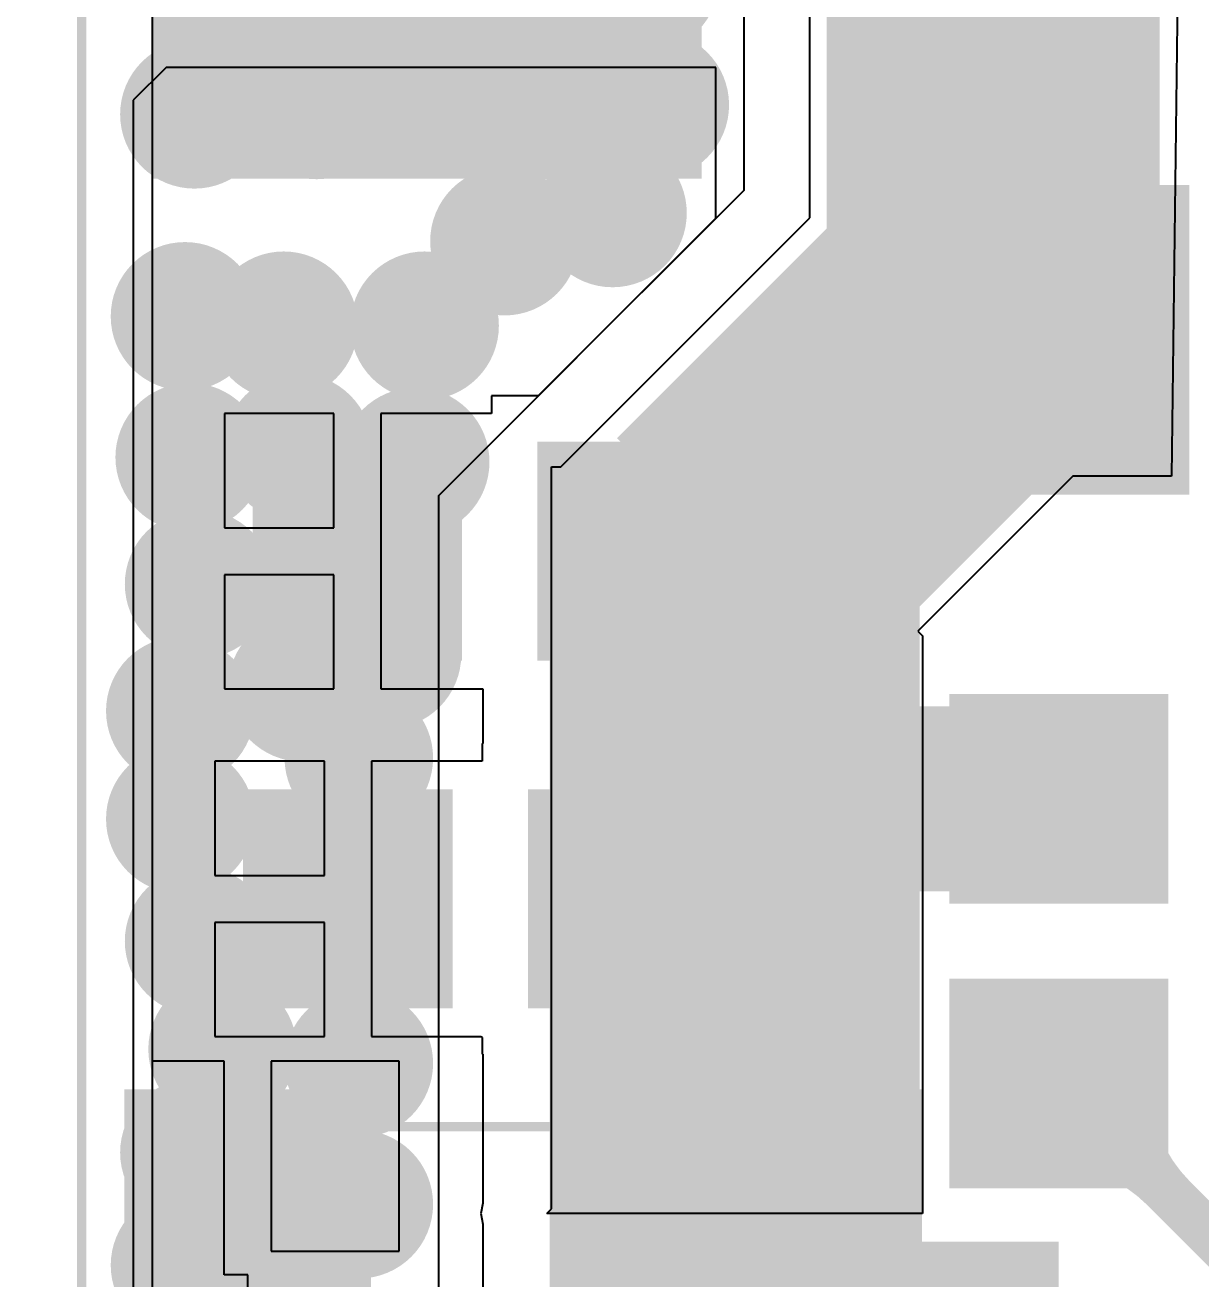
# Model space of a CAD drawing. Extents: x 56.2 to 141.8, y 48 to 96.4.
# Drawn here: x 67.77 to 74.12, y 60.43 to 67.21 of the extents above; entities that cross this region are included whole.
import ezdxf

# ---------------------------------------------------------------- set-up
doc = ezdxf.new("R2010")
doc.units = 0
doc.header["$MEASUREMENT"] = 0
doc.layers.get('0').update_dxf_attribs({"linetype": 'CONTINUOUS'})
doc.layers.get('Defpoints').update_dxf_attribs({"linetype": 'CONTINUOUS'})
for name, color, linetype in [('BOTTOMLAYER', 5, 'CONTINUOUS'), ('BOTTOMSOLDER', 6, 'CONTINUOUS'), ('KEEPOUTLAYER', 6, 'CONTINUOUS'), ('MECHANICAL13', 56, 'CONTINUOUS'), ('MULTILAYER', 9, 'CONTINUOUS'), ('TOPLAYER', 1, 'CONTINUOUS'), ('TOPPASTE', 8, 'CONTINUOUS'), ('TOPSOLDER', 216, 'CONTINUOUS')]:
    doc.layers.add(name, color=color, linetype=linetype)
doc.dimstyles.get("Standard").update_dxf_attribs({"dimtxt": 1, "dimasz": 0.18, "dimexe": 0.18, "dimexo": 0.0625, "dimgap": 0.09, "dimtad": 0, "dimtih": 1, "dimtoh": 1, "dimzin": 0, "dimdsep": 46, "dimtxsty": 'Standard', "dimcen": 0.09, "dimclrd": 1, "dimclre": 1, "dimclrt": 3, "dimadec": 0, "dimazin": 0, "dimtfac": 1, "dimtofl": 0, "dimtmove": 0, "dimatfit": 3, "dimfxl": 1, "dimtolj": 1, "dimtzin": 0, "dimarcsym": 0})

# ---------------------------------------------------------------- blocks, each defined once
blk = doc.blocks.new('*D3')
at = {"color": 1, "linetype": 'Continuous', "lineweight": -2, "transparency": 16777216}
for p, q in [((69.8766, 93.218), (64.4725, 93.218)), ((64.6525, 93.038), (64.6525, 71.1893)), ((64.6525, 48.1606), (64.6525, 70.0093)), ((69.8766, 47.9806), (64.4725, 47.9806))]:
    blk.add_line(p, q, dxfattribs=at)
at = {"color": 1, "linetype": 'Continuous', "transparency": 16777216}
for points in [[(64.6225, 93.038), (64.6825, 93.038), (64.6525, 93.218)], [(64.6225, 48.1606), (64.6825, 48.1606), (64.6525, 47.9806)]]:
    blk.add_solid(points, dxfattribs=at)
at = {"layer": 'Defpoints', "color": 0, "linetype": 'Continuous', "transparency": 16777216}
for p in [(69.9391, 93.218), (64.6525, 47.9806), (69.9391, 47.9806)]:
    blk.add_point(p, dxfattribs=at)
at = {"color": 3, "linetype": 'Continuous', "transparency": 16777216, "insert": (64.6525, 70.5993), "char_height": 1, "attachment_point": 5}
blk.add_mtext('\\A1;45.24', dxfattribs=at)
blk = doc.blocks.new('*D4')
at = {"color": 1, "linetype": 'Continuous', "lineweight": -2, "transparency": 16777216}
for p, q in [((70.5641, 90.7288), (57.7382, 90.7288)), ((57.9182, 90.5488), (57.9182, 71.1639)), ((57.9182, 50.599), (57.9182, 69.9839)), ((70.4987, 50.419), (57.7382, 50.419))]:
    blk.add_line(p, q, dxfattribs=at)
at = {"color": 1, "linetype": 'Continuous', "transparency": 16777216}
for points in [[(57.8882, 90.5488), (57.9482, 90.5488), (57.9182, 90.7288)], [(57.8882, 50.599), (57.9482, 50.599), (57.9182, 50.419)]]:
    blk.add_solid(points, dxfattribs=at)
at = {"layer": 'Defpoints', "color": 0, "linetype": 'Continuous', "transparency": 16777216}
for p in [(70.6266, 90.7288), (57.9182, 50.419), (70.5612, 50.419)]:
    blk.add_point(p, dxfattribs=at)
at = {"color": 3, "linetype": 'Continuous', "transparency": 16777216, "insert": (57.9182, 70.5739), "char_height": 1, "attachment_point": 5}
blk.add_mtext('\\A1;40.31', dxfattribs=at)

msp = doc.modelspace()

# ---------------------------------------------------------------- linework, layer by layer
at = {"layer": 'BOTTOMLAYER'}
msp.add_line((68.454344, 52.590289), (68.454344, 69.596), dxfattribs=at)
at = {"layer": 'BOTTOMLAYER', "const_width": 0.299999}
for points in [[(70.97, 67.4624, 1), (71.27, 67.4624, 1)], [(69.192, 66.7766, 1), (69.492, 66.7766, 1)], [(69.827, 66.802, 1), (70.127, 66.802, 1)], [(70.4112, 66.7766, 1), (70.7112, 66.7766, 1)], [(71.0208, 66.7766, 1), (71.3208, 66.7766, 1)], [(68.5316, 66.7258, 1), (68.8316, 66.7258, 1)], [(70.7922, 66.1924, 1), (71.0922, 66.1924, 1)], [(70.208, 66.04, 1), (70.508, 66.04, 1)], [(68.4808, 65.6336, 1), (68.7808, 65.6336, 1)], [(69.0142, 65.5828, 1), (69.3142, 65.5828, 1)], [(69.7762, 65.5828, 1), (70.0762, 65.5828, 1)], [(69.0904, 64.9224, 1), (69.3904, 64.9224, 1)], [(68.5062, 64.8716, 1), (68.8062, 64.8716, 1)], [(69.7254, 64.8462, 1), (70.0254, 64.8462, 1)], [(68.557, 64.1858, 1), (68.857, 64.1858, 1)], [(69.573, 63.8048, 1), (69.873, 63.8048, 1)], [(69.1158, 63.627, 1), (69.4158, 63.627, 1)], [(68.4554, 63.5, 1), (68.7554, 63.5, 1)], [(69.4206, 63.246, 1), (69.7206, 63.246, 1)], [(68.4554, 62.9158, 1), (68.7554, 62.9158, 1)], [(68.557, 62.2554, 1), (68.857, 62.2554, 1)], [(68.684, 61.6712, 1), (68.984, 61.6712, 1)], [(69.4206, 61.595, 1), (69.7206, 61.595, 1)], [(68.5316, 61.1124, 1), (68.8316, 61.1124, 1)], [(69.4206, 60.833, 1), (69.7206, 60.833, 1)], [(68.4808, 60.5028, 1), (68.7808, 60.5028, 1)]]:
    msp.add_lwpolyline(points, format="xyb", close=True, dxfattribs=at)
at = {"layer": 'BOTTOMSOLDER', "const_width": 0.401599}
for points in [[(69.4206, 67.5386, 1), (69.8222, 67.5386, 1)], [(70.1572, 67.564, 1), (70.5588, 67.564, 1)], [(68.6586, 67.5132, 1), (69.0602, 67.5132, 1)], [(70.9192, 67.4624, 1), (71.3208, 67.4624, 1)], [(69.7762, 66.802, 1), (70.1778, 66.802, 1)], [(68.4808, 66.7258, 1), (68.8824, 66.7258, 1)], [(69.1412, 66.7766, 1), (69.5428, 66.7766, 1)], [(70.3604, 66.7766, 1), (70.762, 66.7766, 1)], [(70.97, 66.7766, 1), (71.3716, 66.7766, 1)], [(70.7414, 66.1924, 1), (71.143, 66.1924, 1)], [(70.1572, 66.04, 1), (70.5588, 66.04, 1)], [(68.43, 65.6336, 1), (68.8316, 65.6336, 1)], [(68.9634, 65.5828, 1), (69.365, 65.5828, 1)], [(69.7254, 65.5828, 1), (70.127, 65.5828, 1)], [(69.0396, 64.9224, 1), (69.4412, 64.9224, 1)], [(68.4554, 64.8716, 1), (68.857, 64.8716, 1)], [(69.6746, 64.8462, 1), (70.0762, 64.8462, 1)], [(68.5062, 64.1858, 1), (68.9078, 64.1858, 1)], [(69.5222, 63.8048, 1), (69.9238, 63.8048, 1)], [(69.065, 63.627, 1), (69.4666, 63.627, 1)], [(68.4046, 63.5, 1), (68.8062, 63.5, 1)], [(69.3698, 63.246, 1), (69.7714, 63.246, 1)], [(68.4046, 62.9158, 1), (68.8062, 62.9158, 1)], [(68.5062, 62.2554, 1), (68.9078, 62.2554, 1)], [(68.6332, 61.6712, 1), (69.0348, 61.6712, 1)], [(69.3698, 61.595, 1), (69.7714, 61.595, 1)], [(68.4808, 61.1124, 1), (68.8824, 61.1124, 1)], [(69.3698, 60.833, 1), (69.7714, 60.833, 1)], [(68.43, 60.5028, 1), (68.8316, 60.5028, 1)]]:
    msp.add_lwpolyline(points, format="xyb", close=True, dxfattribs=at)
at = {"layer": 'KEEPOUTLAYER', "const_width": 0.05}
msp.add_lwpolyline([(68.072, 49.7586), (68.072, 91.0844)], dxfattribs=at)
at = {"layer": 'MECHANICAL13', "const_width": 0.05}
for points in [[(68.859603, 61.252003), (72.059602, 61.252003)], [(68.859603, 59.652002), (68.859603, 61.252003)], [(72.059602, 59.652002), (72.059602, 61.252003)]]:
    msp.add_lwpolyline(points, dxfattribs=at)
at = {"layer": 'MULTILAYER', "const_width": 0.299999}
for points in [[(70.97, 67.4624, 1), (71.27, 67.4624, 1)], [(69.192, 66.7766, 1), (69.492, 66.7766, 1)], [(69.827, 66.802, 1), (70.127, 66.802, 1)], [(70.4112, 66.7766, 1), (70.7112, 66.7766, 1)], [(71.0208, 66.7766, 1), (71.3208, 66.7766, 1)], [(68.5316, 66.7258, 1), (68.8316, 66.7258, 1)], [(70.7922, 66.1924, 1), (71.0922, 66.1924, 1)], [(70.208, 66.04, 1), (70.508, 66.04, 1)], [(68.4808, 65.6336, 1), (68.7808, 65.6336, 1)], [(69.0142, 65.5828, 1), (69.3142, 65.5828, 1)], [(69.7762, 65.5828, 1), (70.0762, 65.5828, 1)], [(69.0904, 64.9224, 1), (69.3904, 64.9224, 1)], [(68.5062, 64.8716, 1), (68.8062, 64.8716, 1)], [(69.7254, 64.8462, 1), (70.0254, 64.8462, 1)], [(68.557, 64.1858, 1), (68.857, 64.1858, 1)], [(69.573, 63.8048, 1), (69.873, 63.8048, 1)], [(69.1158, 63.627, 1), (69.4158, 63.627, 1)], [(68.4554, 63.5, 1), (68.7554, 63.5, 1)], [(69.4206, 63.246, 1), (69.7206, 63.246, 1)], [(68.4554, 62.9158, 1), (68.7554, 62.9158, 1)], [(68.557, 62.2554, 1), (68.857, 62.2554, 1)], [(68.684, 61.6712, 1), (68.984, 61.6712, 1)], [(69.4206, 61.595, 1), (69.7206, 61.595, 1)], [(68.5316, 61.1124, 1), (68.8316, 61.1124, 1)], [(69.4206, 60.833, 1), (69.7206, 60.833, 1)], [(68.4808, 60.5028, 1), (68.7808, 60.5028, 1)]]:
    msp.add_lwpolyline(points, format="xyb", close=True, dxfattribs=at)
at = {"layer": 'TOPLAYER'}
for p, q in [((72.009, 66.167), (72.009, 69.1642)), ((74.0156, 68.9864), (73.9648, 64.77)), ((68.454344, 61.606001), (68.454344, 68.8086)), ((71.652143, 68.8086), (71.652143, 66.314815)), ((68.5292, 66.9798), (68.3514, 66.802)), ((71.501, 66.9798), (68.5292, 66.9798)), ((71.501, 66.163673), (71.501, 66.9798)), ((68.3514, 66.802), (68.3514, 52.832)), ((71.652143, 66.314815), (70.540926, 65.203598)), ((70.6628, 64.8208), (72.009, 66.167)), ((70.0024, 64.665073), (71.501, 66.163673)), ((70.540926, 65.203598), (70.287604, 65.203598)), ((70.287604, 65.203598), (70.287604, 65.107602)), ((69.435602, 65.107599), (68.843601, 65.107599)), ((68.843601, 65.107599), (68.843601, 64.4906)), ((69.435602, 64.4906), (69.435602, 65.107599)), ((70.281599, 65.107599), (69.689602, 65.107599)), ((69.689602, 65.107599), (69.689602, 64.3636)), ((70.287604, 65.107602), (70.281599, 65.107602)), ((70.281599, 65.107602), (70.281599, 65.107599)), ((70.612, 60.8076), (70.612, 64.8208)), ((70.612, 64.8208), (70.6628, 64.8208)), ((73.4314, 64.77), (72.5932, 63.9318)), ((73.9648, 64.77), (73.4314, 64.77)), ((70.0024, 57.6834), (70.0024, 64.665073)), ((68.843601, 64.4906), (69.435602, 64.4906)), ((69.689602, 64.3636), (69.689602, 63.619601)), ((69.435602, 64.2366), (68.843601, 64.2366)), ((68.843601, 64.2366), (68.843601, 63.619601)), ((69.435602, 63.619601), (69.435602, 64.2366)), ((72.5932, 63.9318), (72.6186, 63.9064)), ((72.6186, 63.9064), (72.6186, 60.7822)), ((68.843601, 63.619601), (69.435602, 63.619601)), ((69.689602, 63.619601), (70.240952, 63.619601)), ((70.240952, 63.619601), (70.240952, 63.323998)), ((70.240952, 63.323998), (70.236804, 63.323998)), ((70.236804, 63.323998), (70.236804, 63.228002)), ((69.384802, 63.227999), (68.792801, 63.227999)), ((68.792801, 63.227999), (68.792801, 62.611)), ((69.384802, 62.611), (69.384802, 63.227999)), ((70.146997, 63.227999), (69.638802, 63.227999)), ((69.638802, 63.227999), (69.638802, 62.484)), ((70.147, 63.227999), (70.146997, 63.228002)), ((70.146997, 63.228002), (70.146997, 63.227999)), ((70.230802, 63.228002), (70.147, 63.227999)), ((70.236801, 63.228002), (70.230802, 63.228002)), ((70.236804, 63.228002), (70.236801, 63.228002)), ((68.792801, 62.611), (69.384802, 62.611)), ((69.638802, 62.484), (69.638802, 61.740001)), ((69.384802, 62.357), (68.792801, 62.357)), ((68.792801, 62.357), (68.792801, 61.740001)), ((69.384802, 61.740001), (69.384802, 62.357)), ((68.792801, 61.740001), (69.384802, 61.740001)), ((69.638802, 61.740001), (70.146997, 61.740001)), ((70.146997, 61.740001), (70.147, 61.739998)), ((70.147, 61.739998), (70.147, 61.740001)), ((70.147, 61.740001), (70.230799, 61.739998)), ((70.230799, 61.739998), (70.236804, 61.733996)), ((70.236804, 61.733996), (70.236804, 61.644002)), ((70.236804, 61.644002), (70.240952, 61.644002)), ((70.240952, 61.644002), (70.240952, 60.83855)), ((68.842603, 61.606001), (68.454344, 61.606001)), ((68.842603, 60.452003), (68.842603, 61.606001)), ((69.788603, 61.606001), (69.096603, 61.606001)), ((69.096603, 61.606001), (69.096603, 60.579003)), ((69.788603, 60.579003), (69.788603, 61.606001)), ((70.240952, 60.83855), (70.229743, 60.7822)), ((70.229743, 60.7822), (70.240952, 60.72585)), ((70.5866, 60.7822), (70.612, 60.8076)), ((72.6186, 60.7822), (70.5866, 60.7822)), ((70.240952, 60.72585), (70.240952, 56.795657)), ((69.096603, 60.579003), (69.788603, 60.579003)), ((68.969603, 60.452003), (68.842603, 60.452003)), ((68.969603, 60.325003), (68.969603, 60.452003))]:
    msp.add_line(p, q, dxfattribs=at)
for points, const_width in [([(72.9996, 65.7352), (72.9996, 68.1228)], 1.799999), ([(71.6026, 64.3382), (72.9996, 65.7352)], 1.799999), ([(71.6026, 62.8396), (71.6026, 64.3382)], 2.000001), ([(71.6026, 61.8744), (71.6026, 62.8396)], 2.000001), ([(71.6026, 62.8396), (71.788404, 63.025404)], 1.000001), ([(71.788404, 63.025404), (73.3552, 63.025404)], 1.000001), ([(71.6026, 56.4642), (71.6026, 61.8744)], 2.000001), ([(73.3552, 61.485402), (75.047602, 59.793)], 0.254)]:
    msp.add_lwpolyline(points, dxfattribs=dict(at, const_width=const_width))
for points, const_width in [([(70.97, 67.4624, 1), (71.27, 67.4624, 1)], 0.299999), ([(69.192, 66.7766, 1), (69.492, 66.7766, 1)], 0.299999), ([(69.827, 66.802, 1), (70.127, 66.802, 1)], 0.299999), ([(70.4112, 66.7766, 1), (70.7112, 66.7766, 1)], 0.299999), ([(71.0208, 66.7766, 1), (71.3208, 66.7766, 1)], 0.299999), ([(68.5316, 66.7258, 1), (68.8316, 66.7258, 1)], 0.299999), ([(70.7922, 66.1924, 1), (71.0922, 66.1924, 1)], 0.299999), ([(70.208, 66.04, 1), (70.508, 66.04, 1)], 0.299999), ([(68.4808, 65.6336, 1), (68.7808, 65.6336, 1)], 0.299999), ([(69.0142, 65.5828, 1), (69.3142, 65.5828, 1)], 0.299999), ([(69.7762, 65.5828, 1), (70.0762, 65.5828, 1)], 0.299999), ([(69.0904, 64.9224, 1), (69.3904, 64.9224, 1)], 0.299999), ([(68.5062, 64.8716, 1), (68.8062, 64.8716, 1)], 0.299999), ([(69.7254, 64.8462, 1), (70.0254, 64.8462, 1)], 0.299999), ([(68.557, 64.1858, 1), (68.857, 64.1858, 1)], 0.299999), ([(69.573, 63.8048, 1), (69.873, 63.8048, 1)], 0.299999), ([(69.1158, 63.627, 1), (69.4158, 63.627, 1)], 0.299999), ([(68.4554, 63.5, 1), (68.7554, 63.5, 1)], 0.299999), ([(69.4206, 63.246, 1), (69.7206, 63.246, 1)], 0.299999), ([(68.4554, 62.9158, 1), (68.7554, 62.9158, 1)], 0.299999), ([(68.557, 62.2554, 1), (68.857, 62.2554, 1)], 0.299999), ([(68.684, 61.6712, 1), (68.984, 61.6712, 1)], 0.299999), ([(69.4206, 61.595, 1), (69.7206, 61.595, 1)], 0.299999), ([(73.654699, 61.485402, 1), (73.781699, 61.485402, 1)], 0.127), ([(73.654699, 61.485402, 1), (73.781699, 61.485402, 1)], 0.127), ([(73.654699, 61.485402, 1), (73.781699, 61.485402, 1)], 0.127), ([(73.654699, 61.485402, 1), (73.781699, 61.485402, 1)], 0.127), ([(73.654699, 61.485402, 1), (73.781699, 61.485402, 1)], 0.127), ([(73.654699, 61.485402, 1), (73.781699, 61.485402, 1)], 0.127), ([(73.654699, 61.485402, 1), (73.781699, 61.485402, 1)], 0.127), ([(73.654699, 61.485402, 1), (73.781699, 61.485402, 1)], 0.127), ([(73.654699, 61.485402, 1), (73.781699, 61.485402, 1)], 0.127), ([(73.654699, 61.485402, 1), (73.781699, 61.485402, 1)], 0.127), ([(73.654699, 61.485402, 1), (73.781699, 61.485402, 1)], 0.127), ([(73.654699, 61.485402, 1), (73.781699, 61.485402, 1)], 0.127), ([(73.654699, 61.485402, 1), (73.781699, 61.485402, 1)], 0.127), ([(73.654699, 61.485402, 1), (73.781699, 61.485402, 1)], 0.127), ([(68.5316, 61.1124, 1), (68.8316, 61.1124, 1)], 0.299999), ([(73.316699, 61.147401, 1), (73.443699, 61.147401, 1)], 0.127), ([(73.316699, 61.147401, 1), (73.443699, 61.147401, 1)], 0.127), ([(73.316699, 61.147401, 1), (73.443699, 61.147401, 1)], 0.127), ([(73.316699, 61.147401, 1), (73.443699, 61.147401, 1)], 0.127), ([(73.316699, 61.147401, 1), (73.443699, 61.147401, 1)], 0.127), ([(73.316699, 61.147401, 1), (73.443699, 61.147401, 1)], 0.127), ([(73.316699, 61.147401, 1), (73.443699, 61.147401, 1)], 0.127), ([(73.316699, 61.147401, 1), (73.443699, 61.147401, 1)], 0.127), ([(73.316699, 61.147401, 1), (73.443699, 61.147401, 1)], 0.127), ([(73.316699, 61.147401, 1), (73.443699, 61.147401, 1)], 0.127), ([(73.316699, 61.147401, 1), (73.443699, 61.147401, 1)], 0.127), ([(73.316699, 61.147401, 1), (73.443699, 61.147401, 1)], 0.127), ([(73.316699, 61.147401, 1), (73.443699, 61.147401, 1)], 0.127), ([(73.316699, 61.147401, 1), (73.443699, 61.147401, 1)], 0.127), ([(69.4206, 60.833, 1), (69.7206, 60.833, 1)], 0.299999), ([(73.851026, 60.926076, 1), (73.978026, 60.926076, 1)], 0.127), ([(73.851026, 60.926076, 1), (73.978026, 60.926076, 1)], 0.127), ([(73.851026, 60.926076, 1), (73.978026, 60.926076, 1)], 0.127), ([(73.851026, 60.926076, 1), (73.978026, 60.926076, 1)], 0.127), ([(73.851026, 60.926076, 1), (73.978026, 60.926076, 1)], 0.127), ([(73.851026, 60.926076, 1), (73.978026, 60.926076, 1)], 0.127), ([(73.851026, 60.926076, 1), (73.978026, 60.926076, 1)], 0.127), ([(73.851026, 60.926076, 1), (73.978026, 60.926076, 1)], 0.127), ([(73.851026, 60.926076, 1), (73.978026, 60.926076, 1)], 0.127), ([(73.851026, 60.926076, 1), (73.978026, 60.926076, 1)], 0.127), ([(73.851026, 60.926076, 1), (73.978026, 60.926076, 1)], 0.127), ([(73.851026, 60.926076, 1), (73.978026, 60.926076, 1)], 0.127), ([(73.851026, 60.926076, 1), (73.978026, 60.926076, 1)], 0.127), ([(73.851026, 60.926076, 1), (73.978026, 60.926076, 1)], 0.127), ([(73.911379, 60.865723, 1), (74.038379, 60.865723, 1)], 0.127), ([(73.911379, 60.865723, 1), (74.038379, 60.865723, 1)], 0.127), ([(73.911379, 60.865723, 1), (74.038379, 60.865723, 1)], 0.127), ([(73.911379, 60.865723, 1), (74.038379, 60.865723, 1)], 0.127), ([(73.911379, 60.865723, 1), (74.038379, 60.865723, 1)], 0.127), ([(73.911379, 60.865723, 1), (74.038379, 60.865723, 1)], 0.127), ([(73.911379, 60.865723, 1), (74.038379, 60.865723, 1)], 0.127), ([(73.911379, 60.865723, 1), (74.038379, 60.865723, 1)], 0.127), ([(73.911379, 60.865723, 1), (74.038379, 60.865723, 1)], 0.127), ([(73.911379, 60.865723, 1), (74.038379, 60.865723, 1)], 0.127), ([(73.911379, 60.865723, 1), (74.038379, 60.865723, 1)], 0.127), ([(73.911379, 60.865723, 1), (74.038379, 60.865723, 1)], 0.127), ([(73.911379, 60.865723, 1), (74.038379, 60.865723, 1)], 0.127), ([(73.911379, 60.865723, 1), (74.038379, 60.865723, 1)], 0.127), ([(68.4808, 60.5028, 1), (68.7808, 60.5028, 1)], 0.299999)]:
    msp.add_lwpolyline(points, format="xyb", close=True, dxfattribs=dict(at, const_width=const_width))
at = {"layer": 'TOPLAYER', "const_width": 0.254}
for points in [[(73.974879, 60.865723, -0.198912), (73.718199, 61.485402)], [(73.974879, 60.865723, -0.198912), (73.718199, 61.485402)], [(73.974879, 60.865723, -0.198912), (73.718199, 61.485402)], [(73.974879, 60.865723, -0.198912), (73.718199, 61.485402)], [(73.974879, 60.865723, -0.198912), (73.718199, 61.485402)], [(73.974879, 60.865723, -0.198912), (73.718199, 61.485402)], [(73.974879, 60.865723, -0.198912), (73.718199, 61.485402)], [(73.974879, 60.865723, -0.198912), (73.718199, 61.485402)], [(73.974879, 60.865723, -0.198912), (73.718199, 61.485402)], [(73.974879, 60.865723, -0.198912), (73.718199, 61.485402)], [(73.974879, 60.865723, -0.198912), (73.718199, 61.485402)], [(73.974879, 60.865723, -0.198912), (73.718199, 61.485402)], [(73.974879, 60.865723, -0.198912), (73.718199, 61.485402)], [(73.974879, 60.865723, -0.198912), (73.718199, 61.485402)], [(73.380199, 61.147401, -0.198912), (73.914526, 60.926076)], [(73.380199, 61.147401, -0.198912), (73.914526, 60.926076)], [(73.380199, 61.147401, -0.198912), (73.914526, 60.926076)], [(73.380199, 61.147401, -0.198912), (73.914526, 60.926076)], [(73.380199, 61.147401, -0.198912), (73.914526, 60.926076)], [(73.380199, 61.147401, -0.198912), (73.914526, 60.926076)], [(73.380199, 61.147401, -0.198912), (73.914526, 60.926076)], [(73.380199, 61.147401, -0.198912), (73.914526, 60.926076)], [(73.380199, 61.147401, -0.198912), (73.914526, 60.926076)], [(73.380199, 61.147401, -0.198912), (73.914526, 60.926076)], [(73.380199, 61.147401, -0.198912), (73.914526, 60.926076)], [(73.380199, 61.147401, -0.198912), (73.914526, 60.926076)], [(73.380199, 61.147401, -0.198912), (73.914526, 60.926076)], [(73.380199, 61.147401, -0.198912), (73.914526, 60.926076)]]:
    msp.add_lwpolyline(points, format="xyb", dxfattribs=at)
at = {"layer": 'TOPLAYER'}
for points in [[(68.454344, 66.378803), (71.424797, 66.378803), (68.454344, 68.706997), (71.424797, 68.706997)], [(73.959596, 66.2416), (72.799598, 66.2416), (73.959596, 64.7716), (72.799598, 64.7716)], [(69.097601, 63.873601), (70.027602, 63.873601), (69.097601, 64.853599), (70.027602, 64.853599)], [(70.637603, 63.873601), (71.567604, 63.873601), (70.637603, 64.853599), (71.567604, 64.853599)], [(73.845199, 62.560403), (73.845199, 63.490404), (72.865201, 62.560403), (72.865201, 63.490404)], [(69.046801, 61.994001), (69.976802, 61.994001), (69.046801, 62.973999), (69.976802, 62.973999)], [(70.586803, 61.994001), (71.516804, 61.994001), (70.586803, 62.973999), (71.516804, 62.973999)], [(73.845199, 61.020401), (73.845199, 61.950402), (72.865201, 61.020401), (72.865201, 61.950402)], [(68.404603, 59.552004), (69.534603, 59.552004), (68.404603, 61.352001), (69.534603, 61.352001)], [(71.384602, 59.552004), (72.514602, 59.552004), (71.384602, 61.352001), (72.514602, 61.352001)], [(72.4408, 55.4482), (73.3552, 55.4482), (72.4408, 60.6298), (73.3552, 60.6298)]]:
    msp.add_solid(points, dxfattribs=at)
at = {"layer": 'TOPPASTE'}
for points in [[(73.959596, 66.2416), (72.799598, 66.2416), (73.959596, 64.7716), (72.799598, 64.7716)], [(69.097601, 63.873601), (70.027602, 63.873601), (69.097601, 64.853599), (70.027602, 64.853599)], [(70.637603, 63.873601), (71.567604, 63.873601), (70.637603, 64.853599), (71.567604, 64.853599)], [(73.845199, 62.560403), (73.845199, 63.490404), (72.865201, 62.560403), (72.865201, 63.490404)], [(69.046801, 61.994001), (69.976802, 61.994001), (69.046801, 62.973999), (69.976802, 62.973999)], [(70.586803, 61.994001), (71.516804, 61.994001), (70.586803, 62.973999), (71.516804, 62.973999)], [(73.845199, 61.020401), (73.845199, 61.950402), (72.865201, 61.020401), (72.865201, 61.950402)], [(68.404603, 59.552004), (69.534603, 59.552004), (68.404603, 61.352001), (69.534603, 61.352001)], [(71.384602, 59.552004), (72.514602, 59.552004), (71.384602, 61.352001), (72.514602, 61.352001)]]:
    msp.add_solid(points, dxfattribs=at)
at = {"layer": 'TOPSOLDER', "const_width": 0.401599}
for points in [[(69.4206, 67.5386, 1), (69.8222, 67.5386, 1)], [(70.1572, 67.564, 1), (70.5588, 67.564, 1)], [(68.6586, 67.5132, 1), (69.0602, 67.5132, 1)], [(70.9192, 67.4624, 1), (71.3208, 67.4624, 1)], [(69.7762, 66.802, 1), (70.1778, 66.802, 1)], [(68.4808, 66.7258, 1), (68.8824, 66.7258, 1)], [(69.1412, 66.7766, 1), (69.5428, 66.7766, 1)], [(70.3604, 66.7766, 1), (70.762, 66.7766, 1)], [(70.97, 66.7766, 1), (71.3716, 66.7766, 1)], [(70.7414, 66.1924, 1), (71.143, 66.1924, 1)], [(70.1572, 66.04, 1), (70.5588, 66.04, 1)], [(68.43, 65.6336, 1), (68.8316, 65.6336, 1)], [(68.9634, 65.5828, 1), (69.365, 65.5828, 1)], [(69.7254, 65.5828, 1), (70.127, 65.5828, 1)], [(69.0396, 64.9224, 1), (69.4412, 64.9224, 1)], [(68.4554, 64.8716, 1), (68.857, 64.8716, 1)], [(69.6746, 64.8462, 1), (70.0762, 64.8462, 1)], [(68.5062, 64.1858, 1), (68.9078, 64.1858, 1)], [(69.5222, 63.8048, 1), (69.9238, 63.8048, 1)], [(69.065, 63.627, 1), (69.4666, 63.627, 1)], [(68.4046, 63.5, 1), (68.8062, 63.5, 1)], [(69.3698, 63.246, 1), (69.7714, 63.246, 1)], [(68.4046, 62.9158, 1), (68.8062, 62.9158, 1)], [(68.5062, 62.2554, 1), (68.9078, 62.2554, 1)], [(68.6332, 61.6712, 1), (69.0348, 61.6712, 1)], [(69.3698, 61.595, 1), (69.7714, 61.595, 1)], [(68.4808, 61.1124, 1), (68.8824, 61.1124, 1)], [(69.3698, 60.833, 1), (69.7714, 60.833, 1)], [(68.43, 60.5028, 1), (68.8316, 60.5028, 1)]]:
    msp.add_lwpolyline(points, format="xyb", close=True, dxfattribs=at)
at = {"layer": 'TOPSOLDER'}
for points in [[(74.061196, 66.3432), (72.697998, 66.3432), (74.061196, 64.67), (72.697998, 64.67)], [(68.996001, 63.772001), (70.129202, 63.772001), (68.996001, 64.955199), (70.129202, 64.955199)], [(70.536003, 63.772001), (71.669204, 63.772001), (70.536003, 64.955199), (71.669204, 64.955199)], [(73.946799, 62.458803), (73.946799, 63.592004), (72.763601, 62.458803), (72.763601, 63.592004)], [(68.945201, 61.892401), (70.078402, 61.892401), (68.945201, 63.075599), (70.078402, 63.075599)], [(70.485203, 61.892401), (71.618404, 61.892401), (70.485203, 63.075599), (71.618404, 63.075599)], [(73.946799, 60.918801), (73.946799, 62.052002), (72.763601, 60.918801), (72.763601, 62.052002)], [(68.303003, 59.450404), (69.636203, 59.450404), (68.303003, 61.453601), (69.636203, 61.453601)], [(71.283002, 59.450404), (72.616202, 59.450404), (71.283002, 61.453601), (72.616202, 61.453601)]]:
    msp.add_solid(points, dxfattribs=at)

# ---------------------------------------------------------------- dimensions: what is measured, and where the dimension line sits
at = {"linetype": 'Continuous'}
dim = msp.add_linear_dim(base=(64.652477, 47.9806), p1=(69.939101, 93.217961), p2=(69.939101, 47.9806), angle=90, dimstyle='Standard', dxfattribs=at)
dim.commit()
dim.dimension.update_dxf_attribs({"geometry": '*D3', "text_midpoint": (64.652477, 70.599281)})
dim = msp.add_linear_dim(base=(57.918229, 50.419), p1=(70.626599, 90.7288), p2=(70.5612, 50.419), angle=90, dimstyle='Standard', dxfattribs=at)
dim.commit()
dim.dimension.update_dxf_attribs({"geometry": '*D4', "text_midpoint": (57.918229, 70.5739), "dimtype": 160})

doc.saveas('drawing.dxf')
